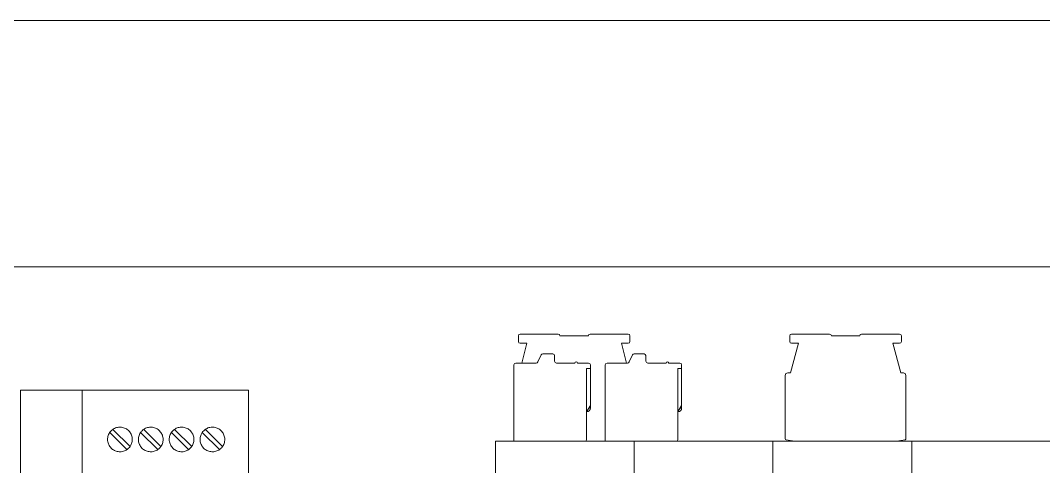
# Model space of a CAD drawing. Header units: millimetres. Extents: x 91 to 341, y 63 to 263.
# Drawn here: x 161.9 to 244.9, y 227.1 to 263.3 of the extents above; entities that cross this region are included whole.
import ezdxf

# ---------------------------------------------------------------- set-up
doc = ezdxf.new("R2010")
doc.units = ezdxf.units.MM

msp = doc.modelspace()

# ---------------------------------------------------------------- linework, layer by layer
at = {"color": 7, "linetype": 'Continuous', "lineweight": 15}
for p, q in [((110.552, 263.289), (320.552, 263.289)), ((110.552, 243.289), (320.552, 243.289)), ((202.29, 237.689), (202.29, 237.239)), ((205.515, 237.839), (202.44, 237.839)), ((207.965, 237.689), (205.665, 237.689)), ((211.19, 237.839), (208.115, 237.839)), ((211.34, 237.689), (211.34, 237.239)), ((224.29, 237.689), (224.29, 237.239)), ((227.515, 237.839), (224.44, 237.839)), ((229.965, 237.689), (227.665, 237.689)), ((233.19, 237.839), (230.115, 237.839)), ((233.34, 237.689), (233.34, 237.239)), ((202.99, 237.089), (202.44, 237.089)), ((202.99, 237.089), (202.561, 235.489)), ((210.64, 237.089), (211.19, 237.089)), ((211.069, 235.489), (210.64, 237.089)), ((224.99, 237.089), (224.347, 234.689)), ((224.99, 237.089), (224.44, 237.089)), ((232.64, 237.089), (233.19, 237.089)), ((233.283, 234.689), (232.64, 237.089)), ((203.868, 235.575), (204.137, 236.152)), ((204.273, 236.239), (205.077, 236.239)), ((205.227, 236.089), (205.227, 235.639)), ((211.268, 235.575), (211.537, 236.152)), ((211.673, 236.239), (212.477, 236.239)), ((212.627, 236.089), (212.627, 235.639)), ((201.927, 229.139), (201.927, 235.339)), ((202.077, 235.489), (203.732, 235.489)), ((205.377, 235.489), (206.877, 235.489)), ((207.077, 235.489), (207.977, 235.489)), ((207.827, 235.039), (208.127, 235.039)), ((207.827, 235.039), (207.827, 229.289)), ((208.127, 235.339), (208.127, 235.039)), ((208.127, 232.051), (208.127, 235.039)), ((209.327, 229.139), (209.327, 235.339)), ((209.477, 235.489), (211.132, 235.489)), ((212.777, 235.489), (214.277, 235.489)), ((214.477, 235.489), (215.377, 235.489)), ((215.227, 235.039), (215.527, 235.039)), ((215.227, 235.039), (215.227, 229.289)), ((215.527, 235.339), (215.527, 235.039)), ((215.527, 232.051), (215.527, 235.039)), ((223.927, 234.489), (223.927, 229.355)), ((224.127, 234.689), (224.347, 234.689)), ((233.502, 234.689), (233.283, 234.689)), ((233.702, 229.317), (233.702, 234.489)), ((166.927, 233.289), (161.927, 233.289)), ((161.927, 188.903), (161.927, 233.289)), ((180.427, 233.289), (166.927, 233.289)), ((166.927, 233.289), (166.927, 233.289)), ((180.427, 189.124), (180.427, 233.289)), ((207.827, 231.532), (208.127, 232.051)), ((208.001, 231.832), (208.127, 231.832)), ((208.127, 231.832), (208.127, 232.051)), ((215.227, 231.532), (215.527, 232.051)), ((215.401, 231.832), (215.527, 231.832)), ((215.527, 231.832), (215.527, 232.051)), ((170.562, 228.469), (169.17, 229.861)), ((169.417, 230.109), (170.81, 228.716)), ((173.062, 228.469), (171.67, 229.861)), ((171.917, 230.109), (173.31, 228.716)), ((175.562, 228.469), (174.17, 229.861)), ((174.417, 230.109), (175.81, 228.716)), ((178.062, 228.469), (176.67, 229.861)), ((176.917, 230.109), (178.31, 228.716)), ((200.427, 229.139), (200.427, 170.139)), ((211.677, 229.139), (200.427, 229.139)), ((211.677, 226.139), (211.677, 229.139)), ((222.927, 229.139), (211.677, 229.139)), ((222.927, 229.139), (222.927, 170.139)), ((234.177, 229.139), (222.927, 229.139)), ((224.01, 229.256), (224.677, 229.139)), ((232.952, 229.139), (233.643, 229.26)), ((234.177, 226.139), (234.177, 229.139)), ((245.427, 229.139), (234.177, 229.139))]:
    msp.add_line(p, q, dxfattribs=at)
for centre, radius, start, end in [((202.44, 237.689), 0.15, 90, 180), ((202.44, 237.239), 0.15, 180, 270), ((205.515, 237.689), 0.15, 360, 90), ((208.115, 237.689), 0.15, 90, 180), ((211.19, 237.689), 0.15, 360, 90), ((211.19, 237.239), 0.15, 270, 0), ((224.44, 237.689), 0.15, 90, 180), ((224.44, 237.239), 0.15, 180, 270), ((227.515, 237.689), 0.15, 0, 90), ((230.115, 237.689), 0.15, 90, 180), ((233.19, 237.689), 0.15, 0, 90), ((233.19, 237.239), 0.15, 270, 0), ((203.732, 235.639), 0.15, 270, 335), ((204.273, 236.089), 0.15, 90, 155), ((205.077, 236.089), 0.15, 0, 90), ((205.377, 235.639), 0.15, 180, 270), ((206.977, 235.489), 0.1, 0, 180), ((211.132, 235.639), 0.15, 270, 335), ((211.673, 236.089), 0.15, 90, 155), ((212.477, 236.089), 0.15, 0, 90), ((212.777, 235.639), 0.15, 180, 270), ((214.377, 235.489), 0.1, 0, 180), ((202.077, 235.339), 0.15, 90, 180), ((207.977, 235.339), 0.15, 0, 90), ((209.477, 235.339), 0.15, 90, 180), ((215.377, 235.339), 0.15, 0, 90), ((224.127, 234.489), 0.2, 90, 180), ((233.502, 234.489), 0.2, 0, 90), ((207.827, 231.832), 0.3, 270.02208, 0), ((215.227, 231.832), 0.3, 270.02208, 0), ((207.677, 229.289), 0.15, 270, 0), ((215.077, 229.289), 0.15, 270, 0), ((224.027, 229.355), 0.1, 180, 260), ((233.61, 229.355), 0.1, 289.18291, 337.84925)]:
    msp.add_arc(centre, radius, start, end, dxfattribs=at)
for major_axis, start_param, end_param in [((-0.082, 275), 4.816531, 4.902198), ((-0.082, 274.875), 4.816562, 4.902285)]:
    msp.add_ellipse((166.94, 181.404), major_axis=major_axis, ratio=0.000011, start_param=start_param, end_param=end_param, dxfattribs=at)
for points, knots in [([(170.697, 228.582), (170.611, 228.511), (170.438, 228.368), (170.107, 228.278), (169.769, 228.294), (169.456, 228.421), (169.202, 228.643), (169.033, 228.938), (168.971, 229.275), (169.024, 229.617), (169.154, 229.855), (169.329, 230.052), (169.546, 230.206), (169.872, 230.301), (170.21, 230.283), (170.523, 230.157), (170.777, 229.935), (170.946, 229.64), (171.009, 229.303), (170.958, 228.982), (170.839, 228.739), (170.736, 228.625), (170.697, 228.582)], [0, 0, 0, 0, 0.053099, 0.106218, 0.15891, 0.211415, 0.264224, 0.317702, 0.371953, 0.426755, 0.48163, 0.499929, 0.55303, 0.606152, 0.658802, 0.711242, 0.764022, 0.817534, 0.871851, 0.926691, 0.971883, 1, 1, 1, 1]), ([(173.197, 228.582), (173.111, 228.511), (172.938, 228.368), (172.607, 228.278), (172.269, 228.294), (171.956, 228.421), (171.702, 228.643), (171.533, 228.938), (171.471, 229.275), (171.524, 229.617), (171.654, 229.855), (171.795, 230.013), (171.954, 230.146), (172.212, 230.269), (172.548, 230.306), (172.877, 230.231), (173.164, 230.053), (173.377, 229.79), (173.493, 229.469), (173.495, 229.125), (173.393, 228.813), (173.258, 228.653), (173.197, 228.582)], [0, 0, 0, 0, 0.0530994, 0.1062182, 0.1589096, 0.2114153, 0.2642241, 0.3177023, 0.3719527, 0.4267554, 0.4816298, 0.4999292, 0.5279832, 0.5807502, 0.6335327, 0.6860042, 0.738556, 0.7916832, 0.8456259, 0.900268, 0.9551813, 1, 1, 1, 1]), ([(175.697, 228.582), (175.611, 228.511), (175.438, 228.368), (175.107, 228.278), (174.769, 228.294), (174.456, 228.421), (174.202, 228.643), (174.033, 228.938), (173.971, 229.275), (174.024, 229.617), (174.154, 229.855), (174.295, 230.013), (174.454, 230.146), (174.712, 230.269), (175.048, 230.306), (175.377, 230.231), (175.664, 230.053), (175.877, 229.79), (175.993, 229.469), (175.995, 229.125), (175.893, 228.813), (175.758, 228.653), (175.697, 228.582)], [0, 0, 0, 0, 0.0530994, 0.1062182, 0.1589096, 0.2114153, 0.2642241, 0.3177023, 0.3719527, 0.4267554, 0.4816298, 0.4999292, 0.5279832, 0.5807502, 0.6335327, 0.6860042, 0.738556, 0.7916832, 0.8456259, 0.900268, 0.9551813, 1, 1, 1, 1]), ([(176.783, 229.996), (176.869, 230.067), (177.042, 230.209), (177.373, 230.3), (177.71, 230.283), (178.023, 230.157), (178.277, 229.935), (178.446, 229.64), (178.509, 229.303), (178.456, 228.961), (178.326, 228.723), (178.15, 228.526), (177.934, 228.372), (177.608, 228.277), (177.269, 228.294), (176.956, 228.421), (176.702, 228.643), (176.533, 228.938), (176.47, 229.275), (176.522, 229.596), (176.641, 229.839), (176.744, 229.952), (176.783, 229.996)], [0, 0, 0, 0, 0.053101, 0.106223, 0.158873, 0.211313, 0.264092, 0.317605, 0.371922, 0.426761, 0.481607, 0.499978, 0.553078, 0.606196, 0.658888, 0.711394, 0.764202, 0.81768, 0.871931, 0.926734, 0.971869, 1, 1, 1, 1])]:
    msp.add_open_spline(points, degree=3, knots=knots, dxfattribs=at)

doc.saveas('drawing.dxf')
